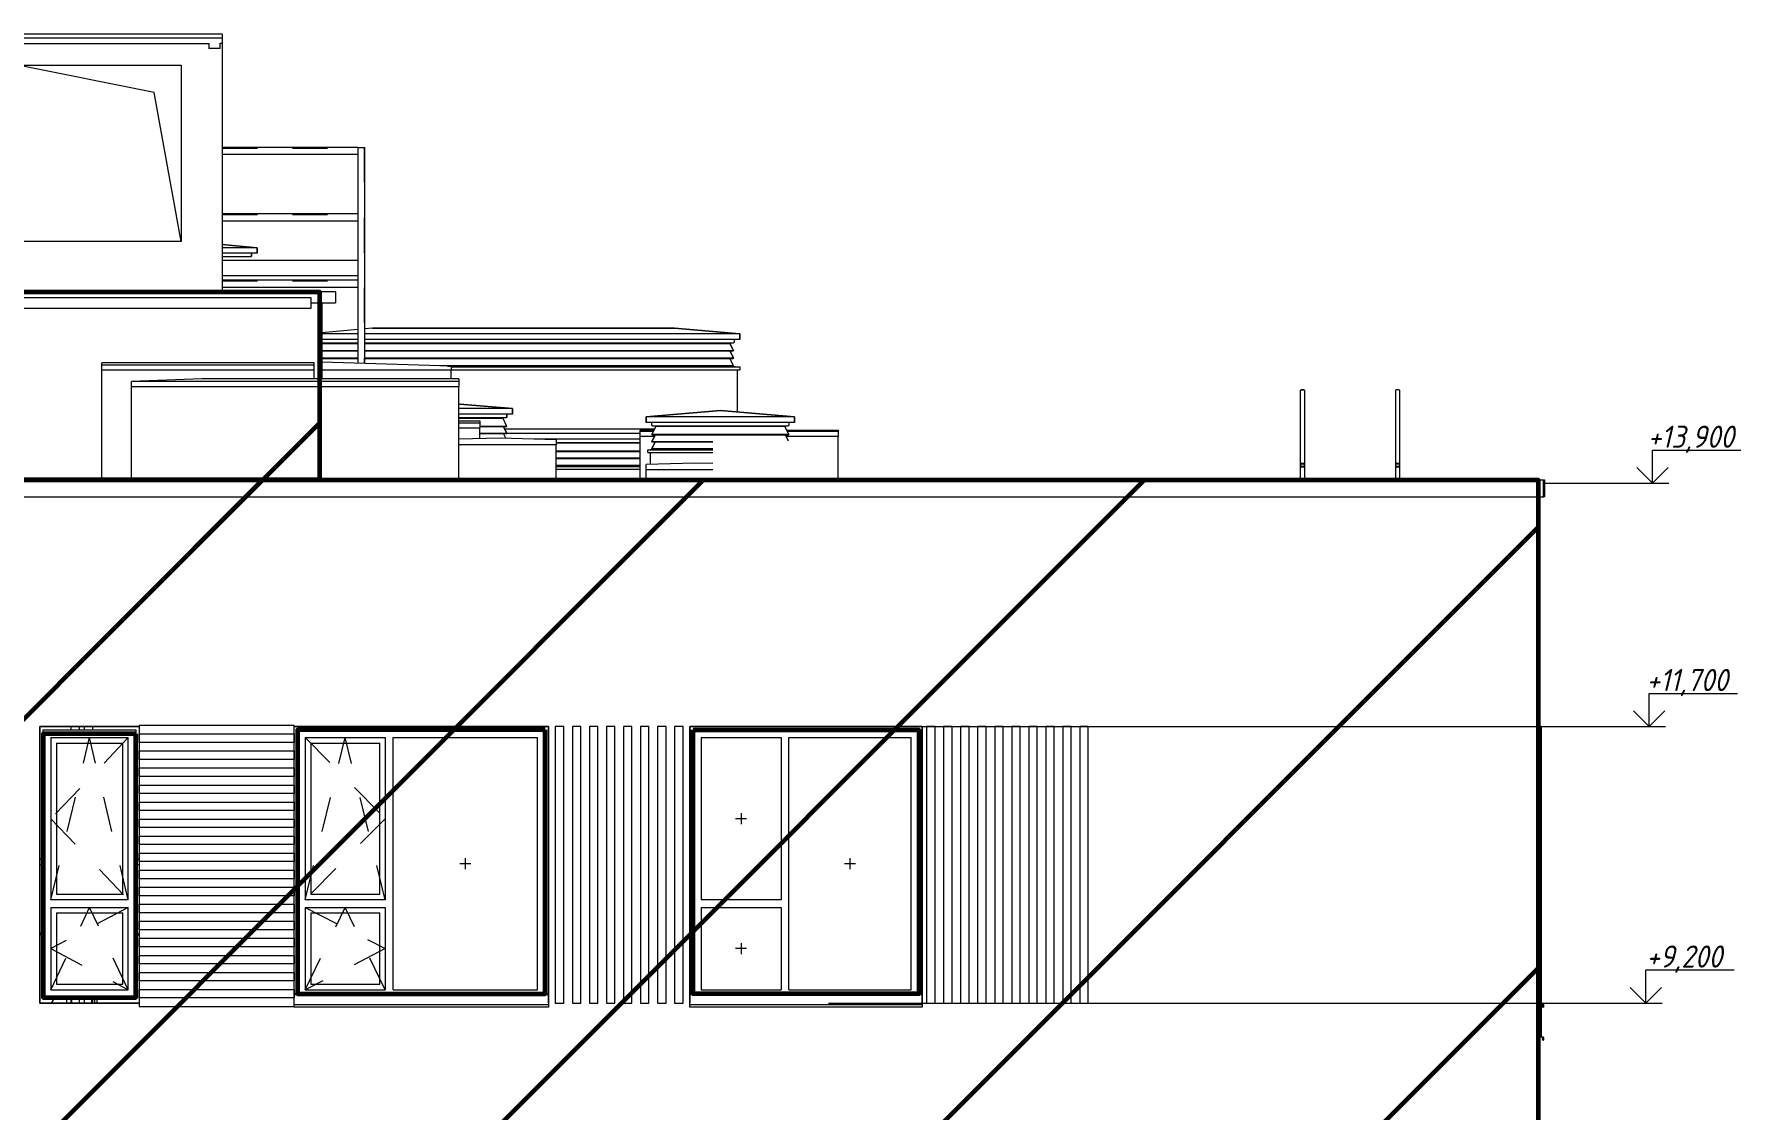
# Model space of a CAD drawing. Header units: millimetres. Extents: x 3914 to 443608, y -156176 to 78197.
# Drawn here: x 404297 to 419733, y 5932 to 15658 of the extents above; entities that cross this region are included whole.
import ezdxf

# ---------------------------------------------------------------- set-up
doc = ezdxf.new("R2010")
doc.units = ezdxf.units.MM
doc.linetypes.add('200_ШТРИХ__ш1_п0_6_', pattern=[160, 100, -60])
doc.linetypes.add('Штрих', pattern=[635, 317.5, -317.5])
for name, color, linetype, lineweight in [('0) клиннинг', 90, 'Continuous', 60), ('1) Откосы', 102, 'Continuous', 60), ('A-DETL-1', 7, 'Continuous', 13), ('A-DOOR', 7, 'Continuous', 9), ('A-DOOR-1', 7, 'Continuous', 5), ('A-DOOR-2', 7, '200_ШТРИХ__ш1_п0_6_', 5), ('A-DOOR-FRAM', 7, 'Continuous', 5), ('A-DOOR-HDLN', 7, 'Штрих', 5), ('A-FLOR', 7, 'Continuous', 9), ('A-GENM', 7, 'Continuous', 9), ('A-GENM-HDLN', 7, 'Штрих', 5), ('A-GLAZ-1', 7, 'Continuous', 5), ('A-GLAZ-2', 7, 'Штрих', 5), ('A-ROOF', 7, 'Continuous', 9), ('A-WALL', 7, 'Continuous', 5), ('G-ANNO-DIMS', 7, 'Continuous', 9), ('G-ANNO-DIMS-1', 7, 'Continuous', 20), ('I-WALL', 7, 'Continuous', 5), ('S-BEAM', 7, 'Continuous', 9)]:
    doc.layers.add(name, color=color, linetype=linetype, lineweight=lineweight)
doc.styles.add('ISOCPEUR_I_1', font='isocpeui.ttf', dxfattribs={"height": 230})

msp = doc.modelspace()

# ---------------------------------------------------------------- hatches: boundary and pattern name
at = {"layer": '0) клиннинг'}
h = msp.add_hatch(dxfattribs=at)
h.set_pattern_fill('ANSI31', color=256, scale=888)
h.paths.add_polyline_path([(402098, 13327.1), (406878, 13327.1), (406878, 10857.2), (402098, 10857.2)])
h = msp.add_hatch(dxfattribs=at)
h.set_pattern_fill('ANSI31', color=256, scale=888)
h.paths.add_polyline_path([(417898, 11627.2), (402098, 11627.2), (402098, 8226.9), (402725, 8226.9), (402725, 5197.2), (402098, 5197.2), (402098, -2302.8), (417898, -2302.8)])

# ---------------------------------------------------------------- linework, layer by layer
for points in [[(402098, 13327.1), (406878, 13327.1), (406878, 11627.2), (402098, 11627.2)], [(402098, 11627.2), (417898, 11627.2), (417898, -2302.8), (402098, -2302.8)]]:
    msp.add_lwpolyline(points, close=True, dxfattribs=at)
at = {"layer": '1) Откосы'}
for points in [[(405218, 9332.2), (404378, 9332.2), (404378, 6947.2), (405218, 6947.2)], [(408918, 9367.2), (406678, 9367.2), (406678, 6982.2), (408918, 6982.2)], [(410258, 9367.2), (412298, 9367.2), (412298, 6982.2), (410258, 6982.2)]]:
    msp.add_lwpolyline(points, close=True, dxfattribs=at)
at = {"layer": 'A-DETL-1'}
msp.add_line((417946, 11596.9), (418066, 11596.9), dxfattribs=at)
at = {"layer": 'A-DOOR'}
for centre, radius, start, end in [((404378, 7097.2), 10, 90.00005, 269.99995), ((404508, 6962.2), 30, 210.25525, 329.89411)]:
    msp.add_arc(centre, radius, start, end, dxfattribs=at)
at = {"layer": 'A-DOOR-1'}
for p, q in [((404378, 8147.2), (404348, 8147.2)), ((405248, 8147.2), (405218, 8147.2)), ((404588, 6947.2), (404588, 6897.2)), ((404868, 6897.2), (404868, 6947.2))]:
    msp.add_line(p, q, dxfattribs=at)
at = {"layer": 'A-DOOR-2'}
for p, q in [((404348, 7535.5), (404378, 7484.7)), ((405218, 7552.4), (405248, 7501.6)), ((404480.7, 6947.2), (404451.2, 6897.2))]:
    msp.add_line(p, q, dxfattribs=at)
at = {"layer": 'A-DOOR-FRAM'}
for p, q in [((404348, 8197.2), (404378, 8197.2)), ((405218, 8197.2), (405248, 8197.2)), ((404378, 8147.2), (404348, 8147.2)), ((405248, 8147.2), (405218, 8147.2)), ((404588, 6947.2), (404588, 6897.2)), ((404843, 6947.2), (404843, 6897.2))]:
    msp.add_line(p, q, dxfattribs=at)
at = {"layer": 'A-DOOR-HDLN'}
for p, q in [((404378, 8197.2), (404348, 8197.2)), ((404378, 8197.2), (404348, 8197.2)), ((405248, 8197.2), (405218, 8197.2)), ((405248, 8197.2), (405218, 8197.2)), ((404638, 6897.2), (404638, 6947.2)), ((404638, 6897.2), (404638, 6947.2)), ((404818, 6897.2), (404818, 6947.2)), ((404818, 6897.2), (404818, 6947.2))]:
    msp.add_line(p, q, dxfattribs=at)
at = {"layer": 'A-FLOR'}
for p, q in [((390298, 13277.2), (406798, 13277.2)), ((406798, 13277.2), (406798, 13177.2)), ((406798, 13177.2), (390298, 13177.2))]:
    msp.add_line(p, q, dxfattribs=at)
at = {"layer": 'A-GENM'}
for p, q in [((407225, 14634.2), (405998, 14634.2)), ((405998, 14571.2), (407225, 14571.2)), ((407225, 14634.2), (407288, 14634.2)), ((407225, 14634.2), (407225, 12681.5)), ((407288, 12679.6), (407288, 14634.2)), ((407225, 14034.2), (405998, 14034.2)), ((405998, 13971.2), (407225, 13971.2)), ((405998, 13614.2), (407225, 13614.2)), ((405998, 13474.2), (407225, 13474.2)), ((407225, 13434.2), (405998, 13434.2)), ((407023.8, 13327.1), (390138, 13327.1)), ((405998, 13371.2), (407225, 13371.2)), ((407023.8, 13327.1), (407023.8, 13227.2)), ((406798, 13227.2), (407023.8, 13227.2)), ((415748, 12432.6), (415748, 11771.1)), ((415780, 12440.6), (415756, 12440.6)), ((415756, 12440.6), (415780, 12440.6)), ((415788, 11771.1), (415788, 12432.6)), ((416608, 12432.6), (416608, 11771.1)), ((416640, 12440.6), (416616, 12440.6)), ((416648, 11771.1), (416648, 12432.6)), ((415748, 11771.1), (415748, 11752.2)), ((415748, 11752.2), (415748, 11627.2)), ((415752, 11752.2), (415752, 11771.1)), ((415780, 11777.4), (415756, 11777.4)), ((415756, 11774.3), (415780, 11774.3)), ((415780, 11749.1), (415756, 11749.1)), ((415756, 11745.9), (415780, 11745.9)), ((415784, 11771.1), (415784, 11752.2)), ((415788, 11752.2), (415788, 11771.1)), ((415788, 11627.2), (415788, 11752.2)), ((416608, 11771.1), (416608, 11752.2)), ((416608, 11752.2), (416608, 11627.2)), ((416612, 11752.2), (416612, 11771.1)), ((416640, 11777.4), (416616, 11777.4)), ((416616, 11774.3), (416640, 11774.3)), ((416640, 11749.1), (416616, 11749.1)), ((416616, 11745.9), (416640, 11745.9)), ((416644, 11771.1), (416644, 11752.2)), ((416648, 11752.2), (416648, 11771.1)), ((416648, 11627.2), (416648, 11752.2)), ((402029.9, 11627.2), (417946, 11627.2)), ((417946, 11627.2), (417946, 11480.2)), ((417946, 11627.2), (417958, 11627.2)), ((417958, 11627.2), (417958, 11480.2)), ((402037, 11473.1), (417938.9, 11473.1)), ((417938.2, 11473.1), (417950.9, 11473.1)), ((404632, 9367.2), (404632, 9397.2)), ((404707, 9367.2), (404707, 9397.2)), ((404749, 9397.2), (404749, 9367.2)), ((404824, 9397.2), (404824, 9367.2)), ((404632, 6897.2), (404632, 6947.2)), ((404707, 6897.2), (404707, 6947.2)), ((404749, 6947.2), (404749, 6897.2)), ((404824, 6947.2), (404824, 6897.2))]:
    msp.add_line(p, q, dxfattribs=at)
at = {"layer": 'A-GENM', "flags": 128}
for points in [[(415756, 12440.6), (415754.2, 12440.4), (415752.5, 12439.8), (415751, 12438.9), (415749.7, 12437.6), (415748.8, 12436.1), (415748.2, 12434.4), (415748, 12432.6)], [(415748, 12432.6), (415748.2, 12434.4), (415748.8, 12436.1), (415749.7, 12437.6), (415751, 12438.9), (415752.5, 12439.8), (415754.2, 12440.4), (415756, 12440.6)], [(415788, 12432.6), (415787.8, 12434.4), (415787.2, 12436.1), (415786.2, 12437.6), (415785, 12438.9), (415783.4, 12439.8), (415781.8, 12440.4), (415780, 12440.6)], [(415780, 12440.6), (415781.8, 12440.4), (415783.4, 12439.8), (415785, 12438.9), (415786.2, 12437.6), (415787.2, 12436.1), (415787.8, 12434.4), (415788, 12432.6)], [(416616, 12440.6), (416614.2, 12440.4), (416612.5, 12439.8), (416611, 12438.9), (416609.7, 12437.6), (416608.8, 12436.1), (416608.2, 12434.4), (416608, 12432.6)], [(416648, 12432.6), (416647.8, 12434.4), (416647.2, 12436.1), (416646.2, 12437.6), (416645, 12438.9), (416643.4, 12439.8), (416641.8, 12440.4), (416640, 12440.6)]]:
    msp.add_lwpolyline(points, dxfattribs=at)
at = {"layer": 'A-GENM'}
for centre, major_axis, start_param, end_param in [((415756, 11771.1), (8, 0), 1.5707963, 3.1415927), ((415756, 11752.2), (8, 0), 3.1415927, 4.712389), ((415756, 11771.1), (4, 0), 1.5707963, 3.1415927), ((415756, 11752.2), (4, 0), 3.1415927, 4.712389), ((415780, 11771.1), (8, 0), 0, 1.5707963), ((415780, 11771.1), (4, 0), 0, 1.5707963), ((415780, 11752.2), (8, 0), 4.712389, 6.2831853), ((415780, 11752.2), (-4, 0), 1.5707963, 3.1415927), ((416616, 11771.1), (8, 0), 1.5707963, 3.1415927), ((416616, 11752.2), (8, 0), 3.1415927, 4.712389), ((416616, 11771.1), (4, 0), 1.5707963, 3.1415927), ((416616, 11752.2), (4, 0), 3.1415927, 4.712389), ((416640, 11771.1), (8, 0), 0, 1.5707963), ((416640, 11771.1), (4, 0), 0, 1.5707963), ((416640, 11752.2), (8, 0), 4.712389, 6.2831853), ((416640, 11752.2), (-4, 0), 1.5707963, 3.1415927)]:
    msp.add_ellipse(centre, major_axis=major_axis, ratio=0.7884183, start_param=start_param, end_param=end_param, dxfattribs=at)
for points in [[(417946, 11480.2), (417946, 11479.7), (417945.9, 11478.5), (417945.4, 11477.2), (417944.8, 11476.2), (417944.3, 11475.6), (417943.7, 11474.9), (417943.1, 11474.4), (417942.3, 11474), (417941.6, 11473.6), (417940.8, 11473.3), (417939.9, 11473.2), (417939.1, 11473.1), (417938.5, 11473.1), (417938.2, 11473.2)], [(417958, 11480.2), (417958, 11479.7), (417957.8, 11478.5), (417957.3, 11477.2), (417956.8, 11476.2), (417956.2, 11475.6), (417955.6, 11474.9), (417955, 11474.4), (417954.3, 11474), (417953.5, 11473.6), (417952.7, 11473.3), (417951.8, 11473.2), (417951, 11473.1), (417950.4, 11473.1), (417950.2, 11473.2)]]:
    msp.add_open_spline(points, degree=3, knots=[0, 0, 0, 0, 0.11111111, 0.22222222, 0.27777778, 0.33333333, 0.38888889, 0.44444444, 0.5, 0.55555556, 0.61111111, 0.66666667, 0.72222222, 0.77777778, 0.77777778, 0.77777778, 0.77777778], dxfattribs=at)
for points in [[(417939.9, 11473.2), (417939.6, 11473.1), (417939.1, 11473.1), (417938.5, 11473.1), (417938.2, 11473.2)], [(417951.8, 11473.2), (417951.6, 11473.1), (417951, 11473.1), (417950.4, 11473.1), (417950.2, 11473.2)]]:
    msp.add_open_spline(points, degree=3, dxfattribs=at)
at = {"layer": 'A-GENM-HDLN'}
for p, q in [((405998, 14628.2), (407225, 14628.2)), ((407225, 14634.2), (407282, 14634.2)), ((407282, 14634.2), (407288, 14634.2)), ((407282, 14634.2), (407282, 12679.8)), ((405998, 14028.2), (407225, 14028.2)), ((405998, 13428.2), (407225, 13428.2))]:
    msp.add_line(p, q, dxfattribs=at)
at = {"layer": 'A-GLAZ-1'}
for p, q in [((405381.3, 15130.5), (404148, 15377.2)), ((405628, 13782.2), (405381.3, 15130.5)), ((404348, 9397.2), (404348, 6897.2)), ((405248, 9397.2), (404348, 9397.2)), ((404378, 6947.2), (404378, 9367.2)), ((404378, 9367.2), (405218, 9367.2)), ((404448, 9297.2), (404448, 7832.2)), ((404448, 9297.2), (405148, 9297.2)), ((405148, 7832.2), (405148, 9297.2)), ((405218, 9367.2), (405218, 6947.2)), ((405248, 9254.2), (405248, 9331.2)), ((408948, 9397.2), (406648, 9397.2)), ((406648, 9331.2), (406648, 9254.2)), ((406678, 6982.2), (406678, 9367.2)), ((406678, 9367.2), (408918, 9367.2)), ((406748, 9297.2), (406748, 7832.2)), ((406748, 9297.2), (407473, 9297.2)), ((407473, 9297.2), (407473, 7832.2)), ((407543, 7017.2), (407543, 9297.2)), ((407543, 9297.2), (408848, 9297.2)), ((408848, 7017.2), (408848, 9297.2)), ((408918, 9367.2), (408918, 6982.2)), ((408948, 6899.7), (408948, 9397.2)), ((410228, 9397.2), (410228, 6899.7)), ((412328, 9397.2), (410228, 9397.2)), ((410258, 6982.2), (410258, 9367.2)), ((410258, 9367.2), (412298, 9367.2)), ((410328, 9297.2), (410328, 7832.2)), ((410328, 9297.2), (411053, 9297.2)), ((411053, 9297.2), (411053, 7832.2)), ((411123, 7017.2), (411123, 9297.2)), ((411123, 9297.2), (412228, 9297.2)), ((412228, 7017.2), (412228, 9297.2)), ((412298, 9367.2), (412298, 6982.2)), ((412328, 6899.7), (412328, 9397.2)), ((404498, 9247.2), (404498, 7882.2)), ((404498, 9247.2), (405098, 9247.2)), ((405098, 7882.2), (405098, 9247.2)), ((405248, 9100.2), (405248, 9177.2)), ((406648, 9177.2), (406648, 9100.2)), ((406798, 9247.2), (406798, 7882.2)), ((406798, 9247.2), (407423, 9247.2)), ((407423, 7882.2), (407423, 9247.2)), ((405248, 8946.2), (405248, 9023.2)), ((406648, 9023.2), (406648, 8946.2)), ((405248, 8792.2), (405248, 8869.2)), ((406648, 8869.2), (406648, 8792.2)), ((405248, 8638.2), (405248, 8715.2)), ((406648, 8715.2), (406648, 8638.2)), ((405248, 8484.2), (405248, 8561.2)), ((406648, 8561.2), (406648, 8484.2)), ((410740.5, 8564.7), (410640.5, 8564.7)), ((410690.5, 8614.7), (410690.5, 8514.7)), ((405248, 8330.2), (405248, 8407.2)), ((406648, 8407.2), (406648, 8330.2)), ((405248, 8176.2), (405248, 8253.2)), ((406648, 8253.2), (406648, 8176.2)), ((408195.5, 8207.2), (408195.5, 8107.2)), ((411675.5, 8207.2), (411675.5, 8107.2)), ((405248, 8022.2), (405248, 8099.2)), ((406648, 8099.2), (406648, 8022.2)), ((408245.5, 8157.2), (408145.5, 8157.2)), ((411725.5, 8157.2), (411625.5, 8157.2)), ((404498, 7882.2), (405098, 7882.2)), ((405248, 7868.2), (405248, 7945.2)), ((406648, 7945.2), (406648, 7868.2)), ((406798, 7882.2), (407423, 7882.2)), ((405148, 7832.2), (404448, 7832.2)), ((404448, 7762.2), (404448, 7017.2)), ((404448, 7762.2), (405148, 7762.2)), ((405148, 7017.2), (405148, 7762.2)), ((405248, 7714.2), (405248, 7791.2)), ((406648, 7791.2), (406648, 7714.2)), ((407473, 7832.2), (406748, 7832.2)), ((406748, 7762.2), (406748, 7017.2)), ((406748, 7762.2), (407473, 7762.2)), ((407473, 7762.2), (407473, 7017.2)), ((411053, 7832.2), (410328, 7832.2)), ((410328, 7762.2), (410328, 7017.2)), ((410328, 7762.2), (411053, 7762.2)), ((411053, 7762.2), (411053, 7017.2)), ((404498, 7712.2), (404498, 7067.2)), ((404498, 7712.2), (405098, 7712.2)), ((405098, 7067.2), (405098, 7712.2)), ((405248, 7560.2), (405248, 7637.2)), ((406648, 7637.2), (406648, 7560.2)), ((406798, 7712.2), (406798, 7067.2)), ((406798, 7712.2), (407423, 7712.2)), ((407423, 7067.2), (407423, 7712.2)), ((405248, 7406.2), (405248, 7483.2)), ((406648, 7483.2), (406648, 7406.2)), ((410690.5, 7439.7), (410690.5, 7339.7)), ((405248, 7252.2), (405248, 7329.2)), ((406648, 7329.2), (406648, 7252.2)), ((410740.5, 7389.7), (410640.5, 7389.7)), ((405248, 7098.2), (405248, 7175.2)), ((406648, 7175.2), (406648, 7098.2)), ((405218, 6947.2), (404378, 6947.2)), ((404448, 7017.2), (405148, 7017.2)), ((404498, 7067.2), (405098, 7067.2)), ((405248, 6944.2), (405248, 7021.2)), ((406648, 7021.2), (406648, 6944.2)), ((408948, 6982.2), (406648, 6982.2)), ((408948, 6972.2), (406648, 6972.2)), ((406748, 7017.2), (407473, 7017.2)), ((406798, 7067.2), (407423, 7067.2)), ((407543, 7017.2), (408848, 7017.2)), ((412328, 6982.2), (410228, 6982.2)), ((412328, 6972.2), (410228, 6972.2)), ((410328, 7017.2), (411053, 7017.2)), ((411123, 7017.2), (412228, 7017.2)), ((404348, 6897.2), (405248, 6897.2)), ((406648, 6885.2), (406648, 6891)), ((406648, 6860.2), (406648, 6885.2)), ((406648, 6885.2), (408948, 6885.2)), ((408948, 6860.2), (406648, 6860.2)), ((408948, 6899.7), (408948, 6885.2)), ((408948, 6885.2), (408948, 6860.2)), ((410228, 6885.2), (410228, 6899.7)), ((410228, 6860.2), (410228, 6885.2)), ((410228, 6885.2), (412328, 6885.2)), ((412328, 6860.2), (410228, 6860.2)), ((412328, 6899.7), (412328, 6885.2)), ((412328, 6885.2), (412328, 6860.2)), ((417948, 6885.2), (417898, 6899.7)), ((417898, 6898.7), (417947, 6884.4)), ((417937.8, 6874.6), (417936.8, 6874.3)), ((417936.8, 6874.3), (417942, 6860.2)), ((417942.7, 6861.2), (417937.8, 6874.6)), ((417942, 6860.2), (417948, 6860.2)), ((417947, 6861.2), (417942.7, 6861.2)), ((417947, 6884.4), (417947, 6861.2)), ((417948, 6860.2), (417948, 6885.2)), ((417948, 6588.2), (417898, 6599.7)), ((417898, 6598.7), (417947, 6587.4)), ((417937.8, 6577.6), (417936.8, 6577.3)), ((417936.8, 6577.3), (417942, 6563.2)), ((417942.7, 6564.2), (417937.8, 6577.6)), ((417942, 6563.2), (417948, 6563.2)), ((417947, 6564.2), (417942.7, 6564.2)), ((417947, 6587.4), (417947, 6564.2)), ((417948, 6563.2), (417948, 6588.2))]:
    msp.add_line(p, q, dxfattribs=at)
at = {"layer": 'A-GLAZ-2'}
for p, q in [((404448, 7832.2), (404798, 9297.2)), ((405148, 9297.2), (404448, 8564.7)), ((405148, 7832.2), (404798, 9297.2)), ((406748, 7832.2), (407110.5, 9297.2)), ((406748, 9297.2), (407473, 8564.7)), ((407473, 7832.2), (407110.5, 9297.2)), ((404448, 8564.7), (405148, 7832.2)), ((407473, 8564.7), (406748, 7832.2)), ((404448, 7017.2), (404798, 7762.2)), ((405148, 7762.2), (404448, 7389.7)), ((405148, 7017.2), (404798, 7762.2)), ((406748, 7017.2), (407110.5, 7762.2)), ((406748, 7762.2), (407473, 7389.7)), ((407473, 7017.2), (407110.5, 7762.2)), ((404448, 7389.7), (405148, 7017.2)), ((407473, 7389.7), (406748, 7017.2))]:
    msp.add_line(p, q, dxfattribs=at)
at = {"layer": 'A-ROOF'}
for p, q in [((405998, 15657.8), (402128, 15657.8)), ((405998, 15621.2), (402128, 15621.2)), ((405998, 15657.8), (405998, 15577.2)), ((402128, 15574), (405878, 15574)), ((405878, 15574), (405878, 15527.2)), ((405978, 15527.2), (405878, 15527.2)), ((405978, 15527.2), (405978, 15577.2)), ((405978, 15577.2), (405998, 15577.2)), ((404908, 12622.2), (404908, 12687.2)), ((406828, 12687.2), (404908, 12687.2)), ((406828, 12666.2), (404908, 12666.2)), ((406828, 12622.2), (406828, 12687.2)), ((408068, 12656.2), (406898, 12691.3)), ((404908, 12622.2), (406828, 12622.2)), ((405813, 12541.1), (405178, 12516.2)), ((405178, 12472.2), (405178, 12516.2)), ((408138, 12516.2), (405178, 12516.2)), ((408138, 12541.1), (405813, 12541.1)), ((406898, 12622.2), (408068, 12622.2)), ((408068, 12656.2), (408068, 12622.2)), ((408138, 12541.1), (408138, 12472.2)), ((405178, 12472.2), (408138, 12472.2)), ((408138, 12162.2), (408328, 12162.2)), ((408328, 12141.2), (408138, 12141.2)), ((408138, 12097.2), (408328, 12097.2)), ((408328, 12162.2), (408328, 12097.2)), ((409778, 12022.2), (409778, 12077.4)), ((409778, 12077.4), (409903.6, 12077.4)), ((409898.3, 12066.2), (409778, 12066.2)), ((411102.4, 12077.4), (411568, 12077.4)), ((411568, 12066.2), (411107.6, 12066.2)), ((411568, 12077.4), (411568, 12022.2)), ((408513, 12006.3), (408138, 11995.1)), ((408138, 11947.2), (409018, 11947.2)), ((409018, 11991.2), (408513, 12006.3)), ((409018, 11991.2), (409018, 11947.2)), ((409778, 12022.2), (409907.5, 12022.2)), ((411098.4, 12022.2), (411568, 12022.2)), ((410273, 11779.4), (409833, 11766.2)), ((409833, 11722.2), (409833, 11766.2)), ((410435, 11774.5), (410273, 11779.4)), ((409833, 11722.2), (410435, 11722.2))]:
    msp.add_line(p, q, dxfattribs=at)
at = {"layer": 'A-WALL'}
for p, q in [((405998, 15577.2), (405998, 13327.1)), ((404148, 15377.2), (405628, 15377.2)), ((405628, 15377.2), (405628, 13782.2)), ((405628, 13782.2), (404148, 13782.2)), ((406898, 13227.2), (406898, 12541.1)), ((404908, 11627.2), (404908, 12622.2)), ((406828, 12541.1), (406828, 12622.2)), ((408068, 12541.1), (408068, 12622.2)), ((410658, 12242.3), (410658, 12623.7)), ((405178, 11627.2), (405178, 12472.2)), ((408138, 11627.2), (408138, 12472.2)), ((408328, 12000.8), (408328, 12097.2)), ((410658, 12109.3), (410658, 12117.5)), ((409018, 11627.2), (409018, 11947.2)), ((409778, 11627.2), (409778, 12022.2)), ((411568, 11627.2), (411568, 12022.2)), ((409868, 11875.3), (409868, 11767.2)), ((409833, 11627.2), (409833, 11722.2)), ((417898, 11473.2), (417898, -2392.3)), ((404348, 9397.2), (405248, 9397.2)), ((404348, 6897.2), (404348, 9397.2)), ((405248, 9331.2), (405248, 9254.2)), ((406648, 9397.2), (408948, 9397.2)), ((406648, 9254.2), (406648, 9331.2)), ((408948, 9397.2), (408948, 6899.7)), ((410228, 9397.2), (412328, 9397.2)), ((410228, 6899.7), (410228, 9397.2)), ((412328, 9397.2), (412328, 6899.7)), ((405248, 9177.2), (405248, 9100.2)), ((406648, 9100.2), (406648, 9177.2)), ((405248, 9023.2), (405248, 8946.2)), ((406648, 8946.2), (406648, 9023.2)), ((405248, 8869.2), (405248, 8792.2)), ((406648, 8792.2), (406648, 8869.2)), ((405248, 8715.2), (405248, 8638.2)), ((406648, 8638.2), (406648, 8715.2)), ((405248, 8561.2), (405248, 8484.2)), ((406648, 8484.2), (406648, 8561.2)), ((405248, 8407.2), (405248, 8330.2)), ((406648, 8330.2), (406648, 8407.2)), ((405248, 8253.2), (405248, 8176.2)), ((406648, 8176.2), (406648, 8253.2)), ((405248, 8099.2), (405248, 8022.2)), ((406648, 8022.2), (406648, 8099.2)), ((405248, 7945.2), (405248, 7868.2)), ((406648, 7868.2), (406648, 7945.2)), ((405248, 7791.2), (405248, 7714.2)), ((406648, 7714.2), (406648, 7791.2)), ((405248, 7637.2), (405248, 7560.2)), ((406648, 7560.2), (406648, 7637.2)), ((405248, 7483.2), (405248, 7406.2)), ((406648, 7406.2), (406648, 7483.2)), ((405248, 7329.2), (405248, 7252.2)), ((406648, 7252.2), (406648, 7329.2)), ((405248, 7175.2), (405248, 7098.2)), ((406648, 7098.2), (406648, 7175.2)), ((405248, 7021.2), (405248, 6944.2)), ((406648, 6944.2), (406648, 7021.2)), ((405248, 6897.2), (404348, 6897.2))]:
    msp.add_line(p, q, dxfattribs=at)
at = {"layer": 'G-ANNO-DIMS'}
for p, q in [((418932.7, 11896.9), (419732.7, 11896.9)), ((418932.7, 11596.9), (418932.7, 11896.9)), ((418000.9, 11596.9), (418932.7, 11596.9)), ((418781.1, 11596.9), (419081.1, 11596.9)), ((418903.7, 9697.2), (419703.7, 9697.2)), ((418903.7, 9397.2), (418903.7, 9697.2)), ((412069.2, 9397.2), (418903.7, 9397.2)), ((418752, 9397.2), (419052, 9397.2)), ((418873.4, 7197.2), (419673.4, 7197.2)), ((418873.4, 6897.2), (418873.4, 7197.2)), ((411480.6, 6897.2), (418873.4, 6897.2)), ((418721.8, 6897.2), (419021.8, 6897.2))]:
    msp.add_line(p, q, dxfattribs=at)
at = {"layer": 'G-ANNO-DIMS-1'}
for p, q in [((418932.7, 11596.9), (418791.3, 11738.4)), ((418932.7, 11596.9), (419074.1, 11738.4)), ((418903.7, 9397.2), (418762.2, 9538.6)), ((418903.7, 9397.2), (419045.1, 9538.6)), ((418873.4, 6897.2), (418732, 7038.6)), ((418873.4, 6897.2), (419014.8, 7038.6))]:
    msp.add_line(p, q, dxfattribs=at)
at = {"layer": 'I-WALL'}
for p, q in [((406648, 9408.2), (405248, 9408.2)), ((405248, 9408.2), (405248, 9331.2)), ((405248, 9331.2), (406648, 9331.2)), ((406648, 9331.2), (406648, 9408.2)), ((409087.5, 9398.2), (409010.5, 9398.2)), ((409010.5, 9398.2), (409010.5, 6897.2)), ((409087.5, 6897.2), (409087.5, 9398.2)), ((409241.5, 9398.2), (409164.5, 9398.2)), ((409164.5, 9398.2), (409164.5, 6897.2)), ((409241.5, 6897.2), (409241.5, 9398.2)), ((409395.5, 9398.2), (409318.5, 9398.2)), ((409318.5, 9398.2), (409318.5, 6897.2)), ((409395.5, 6897.2), (409395.5, 9398.2)), ((409549.5, 9398.2), (409472.5, 9398.2)), ((409472.5, 9398.2), (409472.5, 6897.2)), ((409549.5, 6897.2), (409549.5, 9398.2)), ((409703.5, 9398.2), (409626.5, 9398.2)), ((409626.5, 9398.2), (409626.5, 6897.2)), ((409703.5, 6897.2), (409703.5, 9398.2)), ((409857.5, 9398.2), (409780.5, 9398.2)), ((409780.5, 9398.2), (409780.5, 6897.2)), ((409857.5, 6897.2), (409857.5, 9398.2)), ((410011.5, 9398.2), (409934.5, 9398.2)), ((409934.5, 9398.2), (409934.5, 6897.2)), ((410011.5, 6897.2), (410011.5, 9398.2)), ((410165.5, 9398.2), (410088.5, 9398.2)), ((410088.5, 9398.2), (410088.5, 6897.2)), ((410165.5, 6897.2), (410165.5, 9398.2)), ((412445, 9397.2), (412368, 9397.2)), ((412368, 9397.2), (412368, 6897.2)), ((412445, 6897.2), (412445, 9397.2)), ((412599, 9397.2), (412522, 9397.2)), ((412522, 9397.2), (412522, 6897.2)), ((412599, 6897.2), (412599, 9397.2)), ((412753, 9397.2), (412676, 9397.2)), ((412676, 9397.2), (412676, 6897.2)), ((412753, 6897.2), (412753, 9397.2)), ((412907, 9397.2), (412830, 9397.2)), ((412830, 9397.2), (412830, 6897.2)), ((412907, 6897.2), (412907, 9397.2)), ((413061, 9397.2), (412984, 9397.2)), ((412984, 9397.2), (412984, 6897.2)), ((413061, 6897.2), (413061, 9397.2)), ((413215, 9397.2), (413138, 9397.2)), ((413138, 9397.2), (413138, 6897.2)), ((413215, 6897.2), (413215, 9397.2)), ((413369, 9397.2), (413292, 9397.2)), ((413292, 9397.2), (413292, 6897.2)), ((413369, 6897.2), (413369, 9397.2)), ((413523, 9397.2), (413446, 9397.2)), ((413446, 9397.2), (413446, 6897.2)), ((413523, 6897.2), (413523, 9397.2)), ((413677, 9397.2), (413600, 9397.2)), ((413600, 9397.2), (413600, 6897.2)), ((413677, 6897.2), (413677, 9397.2)), ((413831, 9397.2), (413754, 9397.2)), ((413754, 9397.2), (413754, 6897.2)), ((413831, 6897.2), (413831, 9397.2)), ((417928, 9397.2), (417898, 9397.2)), ((417928, 9397.2), (417928, 6896.1)), ((406648, 9254.2), (405248, 9254.2)), ((405248, 9254.2), (405248, 9177.2)), ((405248, 9177.2), (406648, 9177.2)), ((406648, 9177.2), (406648, 9254.2)), ((406648, 9100.2), (405248, 9100.2)), ((405248, 9100.2), (405248, 9023.2)), ((405248, 9023.2), (406648, 9023.2)), ((406648, 9023.2), (406648, 9100.2)), ((406648, 8946.2), (405248, 8946.2)), ((405248, 8946.2), (405248, 8869.2)), ((405248, 8869.2), (406648, 8869.2)), ((406648, 8869.2), (406648, 8946.2)), ((406648, 8792.2), (405248, 8792.2)), ((405248, 8792.2), (405248, 8715.2)), ((405248, 8715.2), (406648, 8715.2)), ((406648, 8715.2), (406648, 8792.2)), ((406648, 8638.2), (405248, 8638.2)), ((405248, 8638.2), (405248, 8561.2)), ((405248, 8561.2), (406648, 8561.2)), ((406648, 8561.2), (406648, 8638.2)), ((406648, 8484.2), (405248, 8484.2)), ((405248, 8484.2), (405248, 8407.2)), ((405248, 8407.2), (406648, 8407.2)), ((406648, 8407.2), (406648, 8484.2)), ((406648, 8330.2), (405248, 8330.2)), ((405248, 8330.2), (405248, 8253.2)), ((405248, 8253.2), (406648, 8253.2)), ((406648, 8253.2), (406648, 8330.2)), ((406648, 8176.2), (405248, 8176.2)), ((405248, 8176.2), (405248, 8099.2)), ((405248, 8099.2), (406648, 8099.2)), ((406648, 8099.2), (406648, 8176.2)), ((406648, 8022.2), (405248, 8022.2)), ((405248, 8022.2), (405248, 7945.2)), ((405248, 7945.2), (406648, 7945.2)), ((406648, 7945.2), (406648, 8022.2)), ((406648, 7868.2), (405248, 7868.2)), ((405248, 7868.2), (405248, 7791.2)), ((405248, 7791.2), (406648, 7791.2)), ((406648, 7791.2), (406648, 7868.2)), ((406648, 7714.2), (405248, 7714.2)), ((405248, 7714.2), (405248, 7637.2)), ((405248, 7637.2), (406648, 7637.2)), ((406648, 7637.2), (406648, 7714.2)), ((406648, 7560.2), (405248, 7560.2)), ((405248, 7560.2), (405248, 7483.2)), ((405248, 7483.2), (406648, 7483.2)), ((406648, 7483.2), (406648, 7560.2)), ((406648, 7406.2), (405248, 7406.2)), ((405248, 7406.2), (405248, 7329.2)), ((405248, 7329.2), (406648, 7329.2)), ((406648, 7329.2), (406648, 7406.2)), ((406648, 7252.2), (405248, 7252.2)), ((405248, 7252.2), (405248, 7175.2)), ((405248, 7175.2), (406648, 7175.2)), ((406648, 7175.2), (406648, 7252.2)), ((406648, 7098.2), (405248, 7098.2)), ((405248, 7098.2), (405248, 7021.2)), ((405248, 7021.2), (406648, 7021.2)), ((406648, 7021.2), (406648, 7098.2)), ((406648, 6944.2), (405248, 6944.2)), ((405248, 6944.2), (405248, 6867.2)), ((405248, 6867.2), (406648, 6867.2)), ((406648, 6891), (406648, 6944.2)), ((409010.5, 6897.2), (409087.5, 6897.2)), ((409164.5, 6897.2), (409241.5, 6897.2)), ((409318.5, 6897.2), (409395.5, 6897.2)), ((409472.5, 6897.2), (409549.5, 6897.2)), ((409626.5, 6897.2), (409703.5, 6897.2)), ((409780.5, 6897.2), (409857.5, 6897.2)), ((409934.5, 6897.2), (410011.5, 6897.2)), ((410088.5, 6897.2), (410165.5, 6897.2)), ((412368, 6897.2), (412445, 6897.2)), ((412522, 6897.2), (412599, 6897.2)), ((412676, 6897.2), (412753, 6897.2)), ((412830, 6897.2), (412907, 6897.2)), ((412984, 6897.2), (413061, 6897.2)), ((413138, 6897.2), (413215, 6897.2)), ((413292, 6897.2), (413369, 6897.2)), ((413446, 6897.2), (413523, 6897.2)), ((413600, 6897.2), (413677, 6897.2)), ((413754, 6897.2), (413831, 6897.2)), ((417906.8, 6896.1), (417898, 6896.1)), ((417928, 6896.1), (417910.3, 6896.1)), ((417928, 6896.1), (417928, 6891)), ((417928, 6890), (417928, 6597.2)), ((417904.5, 6597.2), (417898, 6597.2)), ((417928, 6597.2), (417909, 6597.2))]:
    msp.add_line(p, q, dxfattribs=at)
at = {"layer": 'S-BEAM'}
for p, q in [((405998, 13754.8), (406313, 13727.2)), ((406313, 13727.2), (405998, 13754.8)), ((406313, 13727.2), (405998, 13727.2)), ((406313, 13677.2), (405998, 13677.2)), ((405998, 13647.2), (406257, 13647.2)), ((406263, 13653.2), (406263, 13677.2)), ((406263, 13677.2), (406263, 13653.2)), ((406313, 13727.2), (406313, 13677.2)), ((406313, 13677.2), (406313, 13727.2)), ((407225, 12987.2), (406898, 12958.6)), ((407358, 12998.8), (407288, 12992.7)), ((407358, 12998.8), (410088, 12998.8)), ((410088, 12998.8), (407358, 12998.8)), ((410678, 12947.2), (410088, 12998.8)), ((410088, 12998.8), (410678, 12947.2)), ((407225, 12947.2), (406898, 12947.2)), ((407225, 12897.2), (406898, 12897.2)), ((406898, 12867.2), (407225, 12867.2)), ((407225, 12859.3), (406898, 12859.3)), ((407041, 12859.3), (407041, 12867.3)), ((407131, 12867.3), (407131, 12859.3)), ((410678, 12947.2), (407288, 12947.2)), ((410678, 12897.2), (407288, 12897.2)), ((407288, 12867.2), (410622, 12867.2)), ((410592.5, 12859.3), (407288, 12859.3)), ((407586.6, 12859.3), (407586.6, 12867.3)), ((407676.6, 12867.3), (407676.6, 12859.3)), ((408132.3, 12859.3), (408132.3, 12867.3)), ((408222.3, 12867.3), (408222.3, 12859.3)), ((408678, 12859.3), (408678, 12867.8)), ((408768, 12867.8), (408768, 12859.3)), ((409223.6, 12859.3), (409223.6, 12867.5)), ((409313.6, 12867.5), (409313.6, 12859.3)), ((409769.3, 12859.3), (409769.3, 12867.4)), ((409859.3, 12867.4), (409859.3, 12859.3)), ((410315, 12859.3), (410315, 12867.4)), ((410405, 12867.4), (410405, 12859.3)), ((410592.5, 12859.3), (410622.1, 12795.9)), ((410622.1, 12795.9), (410592.5, 12859.3)), ((410628, 12897.2), (410628, 12873.2)), ((410678, 12897.2), (410678, 12947.2)), ((410678, 12947.2), (410678, 12897.2)), ((407225, 12795.9), (406898, 12795.9)), ((406898, 12793.8), (407225, 12793.8)), ((407225, 12791), (406898, 12791)), ((407225, 12727.6), (406898, 12727.6)), ((406898, 12725.5), (407225, 12725.5)), ((407225, 12722.8), (406898, 12722.8)), ((407041, 12791), (407041, 12793.8)), ((407041, 12722.8), (407041, 12725.5)), ((407131, 12793.8), (407131, 12791)), ((407131, 12725.5), (407131, 12722.8)), ((410622.1, 12795.9), (407288, 12795.9)), ((407288, 12793.8), (410617.6, 12793.8)), ((410592.5, 12791), (407288, 12791)), ((410622.1, 12727.6), (407288, 12727.6)), ((407288, 12725.5), (410617.6, 12725.5)), ((410592.5, 12722.8), (407288, 12722.8)), ((407586.6, 12791), (407586.6, 12793.8)), ((407586.6, 12722.8), (407586.6, 12725.5)), ((407676.6, 12793.8), (407676.6, 12791)), ((407676.6, 12725.5), (407676.6, 12722.8)), ((410622.1, 12659.3), (407964.2, 12659.3)), ((408132.3, 12791), (408132.3, 12793.8)), ((408132.3, 12722.8), (408132.3, 12725.5)), ((408222.3, 12793.8), (408222.3, 12791)), ((408222.3, 12725.5), (408222.3, 12722.8)), ((408678, 12791), (408678, 12793.8)), ((408678, 12722.8), (408678, 12725.5)), ((408768, 12793.8), (408768, 12791)), ((408768, 12725.5), (408768, 12722.8)), ((409223.6, 12791), (409223.6, 12793.8)), ((409223.6, 12722.8), (409223.6, 12725.5)), ((409313.6, 12793.8), (409313.6, 12791)), ((409313.6, 12725.5), (409313.6, 12722.8)), ((409769.3, 12791), (409769.3, 12793.8)), ((409769.3, 12722.8), (409769.3, 12725.5)), ((409859.3, 12793.8), (409859.3, 12791)), ((409859.3, 12725.5), (409859.3, 12722.8)), ((410315, 12791), (410315, 12793.8)), ((410315, 12722.8), (410315, 12725.5)), ((410405, 12793.8), (410405, 12791)), ((410405, 12725.5), (410405, 12722.8)), ((410622.1, 12727.6), (410592.5, 12791)), ((410592.5, 12791), (410622.1, 12727.6)), ((410622.1, 12659.3), (410592.5, 12722.8)), ((410622.1, 12795.9), (410617.6, 12793.8)), ((410617.6, 12793.8), (410622.1, 12795.9)), ((410617.6, 12725.5), (410622.1, 12727.6)), ((410622.1, 12727.6), (410617.6, 12725.5)), ((410617.6, 12657.2), (410622.1, 12659.3)), ((408034.6, 12657.2), (410617.6, 12657.2)), ((408068, 12648.7), (410678, 12648.7)), ((408068, 12623.7), (410678, 12623.7)), ((410597.5, 12657.2), (410678, 12648.7)), ((410678, 12648.7), (410678, 12623.7)), ((408148, 12313.8), (408138, 12312.9)), ((408623, 12272.2), (408138, 12272.2)), ((408623, 12222.2), (408138, 12222.2)), ((408148, 12313.8), (408623, 12272.2)), ((408623, 12272.2), (408148, 12313.8)), ((408573, 12198.2), (408573, 12222.2)), ((408573, 12222.2), (408573, 12198.2)), ((408623, 12272.2), (408623, 12222.2)), ((408623, 12222.2), (408623, 12272.2)), ((410503, 12255.8), (409833, 12197.2)), ((409833, 12197.2), (410503, 12255.8)), ((409833, 12197.2), (409833, 12147.2)), ((411173, 12197.2), (409833, 12197.2)), ((409833, 12147.2), (409833, 12197.2)), ((410503, 12255.8), (411173, 12197.2)), ((411173, 12197.2), (410503, 12255.8)), ((411173, 12197.2), (411173, 12147.2)), ((411173, 12147.2), (411173, 12197.2)), ((408138, 12192.2), (408567, 12192.2)), ((408537.5, 12184.3), (408138, 12184.3)), ((408571.3, 12111.8), (408328, 12111.8)), ((408328, 12109.7), (408566.8, 12109.7)), ((408571.3, 12048.1), (408328, 12048.1)), ((408328, 12045.9), (408566.8, 12045.9)), ((408571.3, 12111.8), (408537.5, 12184.3)), ((408542.6, 12109.7), (408571.3, 12048.1)), ((408571.3, 12048.1), (408542.6, 12109.7)), ((408561.7, 12004.9), (408542.6, 12045.9)), ((408552.3, 12088.8), (409908.9, 12088.8)), ((408566.8, 12109.7), (408571.3, 12111.8)), ((408571.3, 12048.1), (408566.8, 12045.9)), ((408566.8, 12045.9), (408571.3, 12048.1)), ((409778, 12047.2), (408569.5, 12047.2)), ((411173, 12147.2), (409833, 12147.2)), ((409883, 12123.2), (409883, 12147.2)), ((409884.6, 12036.8), (409918.4, 12109.3)), ((409918.4, 12109.3), (409884.6, 12036.8)), ((409889, 12117.2), (411117, 12117.2)), ((411087.5, 12109.3), (409918.4, 12109.3)), ((411087.5, 12109.3), (411121.3, 12036.8)), ((411121.3, 12036.8), (411087.5, 12109.3)), ((411123, 12147.2), (411123, 12123.2)), ((409778, 11997.2), (408818, 11997.2)), ((409018, 11967.2), (409778, 11967.2)), ((409778, 11959.3), (409018, 11959.3)), ((409778, 11886.8), (409018, 11886.8)), ((409848, 11900.3), (409913.5, 11907.2)), ((409848, 11900.3), (410435, 11900.3)), ((409848, 11875.3), (409848, 11900.3)), ((409889.2, 12034.7), (409884.6, 12036.8)), ((409884.6, 12036.8), (409889.2, 12034.7)), ((411121.3, 12036.8), (409884.6, 12036.8)), ((409913.4, 12034.7), (409884.6, 11973.1)), ((409884.6, 11973.1), (409913.4, 12034.7)), ((409884.6, 11973.1), (409889.2, 11970.9)), ((410435, 11973.1), (409884.6, 11973.1)), ((409889.2, 11970.9), (409884.6, 11973.1)), ((409913.4, 11970.9), (409884.6, 11909.3)), ((409884.6, 11909.3), (409913.4, 11970.9)), ((409884.6, 11909.3), (409889.2, 11907.2)), ((410435, 11909.3), (409884.6, 11909.3)), ((409889.2, 11907.2), (409884.6, 11909.3)), ((409889.2, 12034.7), (411116.8, 12034.7)), ((409889.2, 11970.9), (410435, 11970.9)), ((409889.2, 11907.2), (410435, 11907.2)), ((411119.4, 11977.2), (411092.6, 12034.7)), ((411121.3, 12036.8), (411116.8, 12034.7)), ((411116.8, 12034.7), (411121.3, 12036.8)), ((409018, 11884.7), (409778, 11884.7)), ((409778, 11823.1), (409018, 11823.1)), ((409018, 11820.9), (409778, 11820.9)), ((409778, 11759.3), (409018, 11759.3)), ((409018, 11757.2), (409778, 11757.2)), ((409018, 11750.3), (409778, 11750.3)), ((409848, 11875.3), (410435, 11875.3)), ((409018, 11725.3), (409778, 11725.3))]:
    msp.add_line(p, q, dxfattribs=at)
at = {"layer": 'S-BEAM', "flags": 128}
for points in [[(406257, 13647.2), (406258.3, 13647.3), (406259.6, 13647.8), (406260.7, 13648.5), (406261.7, 13649.5), (406262.4, 13650.6), (406262.8, 13651.9), (406263, 13653.2)], [(406263, 13653.2), (406262.8, 13651.9), (406262.4, 13650.6), (406261.7, 13649.5), (406260.7, 13648.5), (406259.6, 13647.8), (406258.3, 13647.3), (406257, 13647.2)], [(410628, 12873.2), (410627.8, 12871.9), (410627.4, 12870.6), (410626.7, 12869.5), (410625.7, 12868.5), (410624.6, 12867.8), (410623.3, 12867.3), (410622, 12867.2)], [(408567, 12192.2), (408568.3, 12192.3), (408569.6, 12192.8), (408570.7, 12193.5), (408571.7, 12194.5), (408572.4, 12195.6), (408572.8, 12196.9), (408573, 12198.2)], [(408573, 12198.2), (408572.8, 12196.9), (408572.4, 12195.6), (408571.7, 12194.5), (408570.7, 12193.5), (408569.6, 12192.8), (408568.3, 12192.3), (408567, 12192.2)], [(409889, 12117.2), (409887.6, 12117.3), (409886.4, 12117.8), (409885.2, 12118.5), (409884.3, 12119.5), (409883.6, 12120.6), (409883.1, 12121.9), (409883, 12123.2)], [(411123, 12123.2), (411122.8, 12121.9), (411122.4, 12120.6), (411121.7, 12119.5), (411120.7, 12118.5), (411119.6, 12117.8), (411118.3, 12117.3), (411117, 12117.2)]]:
    msp.add_lwpolyline(points, dxfattribs=at)

# ---------------------------------------------------------------- texts
at = {"layer": 'G-ANNO-DIMS', "style": 'ISOCPEUR_I_1', "width": 0.9}
for s, p in [('+13,900', (418890.4, 11918.2)), ('+11,700', (418879.3, 9718.5)), ('+9,200', (418877, 7218.5))]:
    msp.add_text(s, height=200, dxfattribs=at).set_placement(p)

doc.saveas('drawing.dxf')
